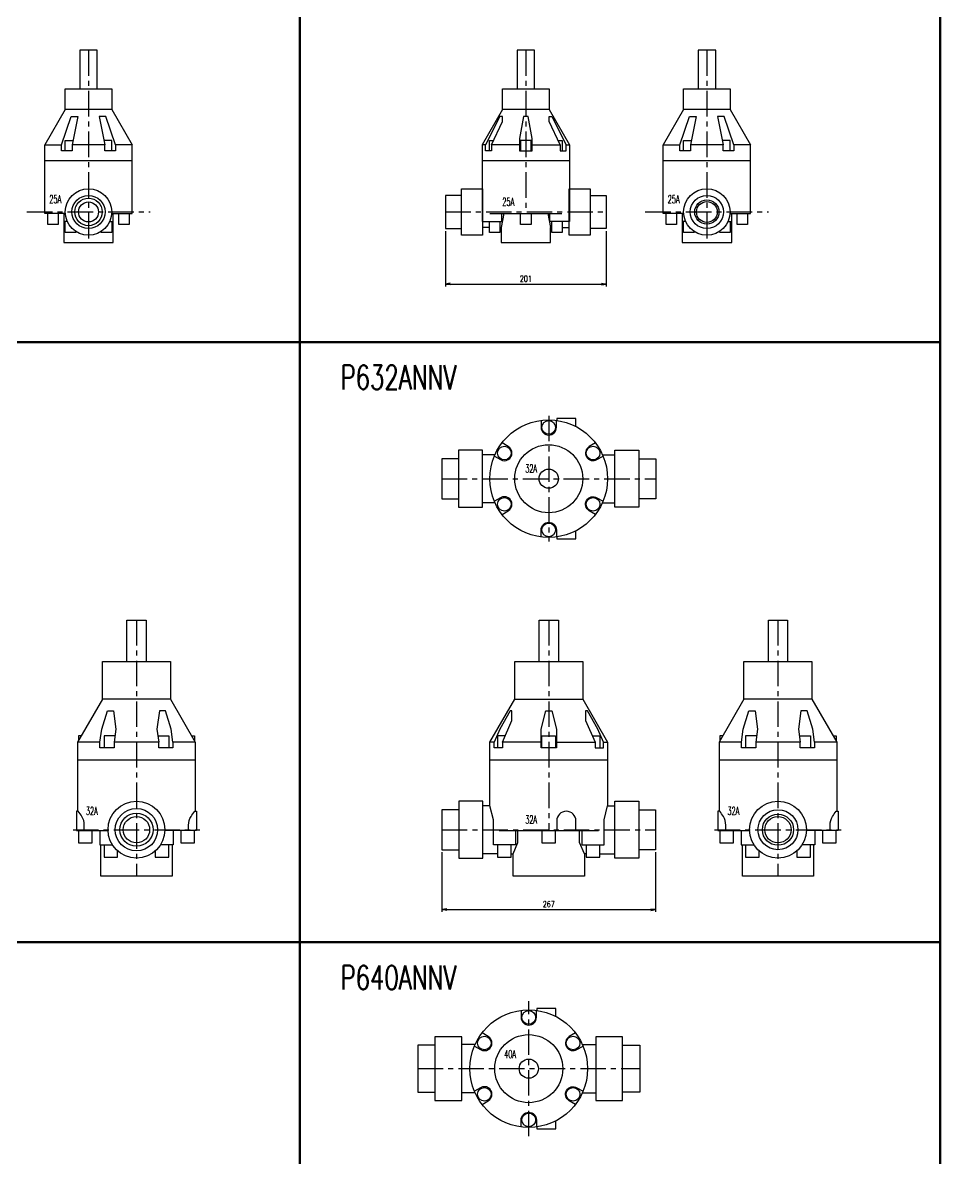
# Model space of a CAD drawing. Header units: millimetres. Extents: x 1711 to 90196, y -23291 to 8516.
# Drawn here: x 21285 to 22432, y -15264 to -13845 of the extents above; entities that cross this region are included whole.
import ezdxf

# ---------------------------------------------------------------- set-up
doc = ezdxf.new("R2010")
doc.units = ezdxf.units.MM
doc.header["$PDMODE"] = 35
doc.linetypes.add('CENTER', pattern=[50.8, 31.75, -6.35, 6.35, -6.35])
for name, color, linetype in [('CEN', 2, 'CENTER'), ('寸法', 2, 'Continuous'), ('配管-CVP', 4, 'Continuous')]:
    doc.layers.add(name, color=color, linetype=linetype)
doc.layers.add('line', color=153, linetype='Continuous', lineweight=50)
doc.styles.add('kpk', font='romans.shx', dxfattribs={"width": 0.7, "bigfont": 'extfont2.shx'})
doc.styles.get("Standard").update_dxf_attribs({"font": 'romans.shx', "bigfont": 'extfont.shx'})
doc.dimstyles.new('KPK-3', dxfattribs={"dimscale": 3, "dimtxt": 2.5, "dimasz": 2, "dimexe": 1, "dimexo": 1, "dimgap": 1, "dimtad": 3, "dimdec": 1, "dimdsep": 46, "dimtxsty": 'kpk', "dimblk": 'OPEN', "dimcen": 2.5, "dimclrd": 2, "dimclre": 2, "dimclrt": 4, "dimadec": 1, "dimazin": 2, "dimtfac": 1, "dimtdec": 1, "dimtmove": 0, "dimatfit": 2, "dimldrblk": 'OPEN', "dimfxl": 0, "dimlwd": -1, "dimlwe": -1, "dimarcsym": 0})

# ---------------------------------------------------------------- blocks, each defined once
blk = doc.blocks.new('_Open')
at = {"color": 0, "linetype": 'ByBlock', "lineweight": -2}
for p, q in [((-1, 0.17), (0, 0)), ((-1, -0.17), (0, 0)), ((0, 0), (-1, 0))]:
    blk.add_line(p, q, dxfattribs=at)
blk = doc.blocks.new('*D3031')
at = {"layer": 'Defpoints', "color": 0, "transparency": 16777216}
for p in [(21813.5, -14101.9), (22014.5, -14101.9), (22014.5, -14171.2)]:
    blk.add_point(p, dxfattribs=at)
at = {"layer": '寸法', "color": 2, "transparency": 16777216}
for p, q in [((21813.5, -14104.9), (21813.5, -14174.2)), ((22014.5, -14104.9), (22014.5, -14174.2)), ((21819.5, -14171.2), (22008.5, -14171.2))]:
    blk.add_line(p, q, dxfattribs=at)
at = {"layer": '寸法', "color": 2, "transparency": 16777216, "xscale": 6, "yscale": 6, "zscale": 6, "rotation": 180}
blk.add_blockref('_Open', (21813.5, -14171.2), dxfattribs=at)
at = {"layer": '寸法', "color": 2, "transparency": 16777216, "xscale": 6, "yscale": 6, "zscale": 6}
blk.add_blockref('_Open', (22014.5, -14171.2), dxfattribs=at)
at = {"layer": '寸法', "color": 4, "transparency": 16777216, "insert": (21914, -14164.5), "char_height": 7.5, "attachment_point": 5, "style": 'kpk', "bg_fill": 3, "box_fill_scale": 1.1, "bg_fill_color": 256, "bg_fill_true_color": 13158600, "bg_fill_transparency": 0}
blk.add_mtext('201', dxfattribs=at)
blk = doc.blocks.new('*D3032')
at = {"layer": 'Defpoints', "color": 0, "transparency": 16777216}
for p in [(21809.1, -14878), (22076.1, -14878), (22076.1, -14952.7)]:
    blk.add_point(p, dxfattribs=at)
at = {"layer": '寸法', "color": 2, "transparency": 16777216}
for p, q in [((21809.1, -14881), (21809.1, -14955.7)), ((22076.1, -14881), (22076.1, -14955.7)), ((21815.1, -14952.7), (22070.1, -14952.7))]:
    blk.add_line(p, q, dxfattribs=at)
at = {"layer": '寸法', "color": 2, "transparency": 16777216, "xscale": 6, "yscale": 6, "zscale": 6, "rotation": 180}
blk.add_blockref('_Open', (21809.1, -14952.7), dxfattribs=at)
at = {"layer": '寸法', "color": 2, "transparency": 16777216, "xscale": 6, "yscale": 6, "zscale": 6}
blk.add_blockref('_Open', (22076.1, -14952.7), dxfattribs=at)
at = {"layer": '寸法', "color": 4, "transparency": 16777216, "insert": (21942.6, -14945.9), "char_height": 7.5, "attachment_point": 5, "style": 'kpk', "bg_fill": 3, "box_fill_scale": 1.1, "bg_fill_color": 256, "bg_fill_true_color": 13158600, "bg_fill_transparency": 0}
blk.add_mtext('267', dxfattribs=at)
blk = doc.blocks.new('A$Cba4892d7')
at = {"layer": 'line'}
for p, q in [((1660, -100), (1660, -4960)), ((0, -2610), (2460, -2610)), ((0, -3360), (2460, -3360))]:
    blk.add_line(p, q, dxfattribs=at)
blk.add_lwpolyline([(0, -4960), (0, 0), (2460, 0), (2460, -4960)], close=True, dxfattribs=at)
at = {"layer": 'line', "char_height": 30, "attachment_point": 4}
for s, insert in [('{\\W0.7;P632ANNV}', (1710.7, -2654.1)), ('{\\W0.7;P640ANNV}', (1710.7, -3404.1))]:
    blk.add_mtext(s, dxfattribs=dict(at, insert=insert))

msp = doc.modelspace()

# ---------------------------------------------------------------- linework, layer by layer
at = {"layer": 'CEN'}
for p, q in [((21367.6307, -13879.1206), (21367.6307, -14119.1206)), ((21913.9627, -13879.1206), (21913.9627, -14081.1206)), ((22140.1379, -13879.1206), (22140.1379, -14119.1206)), ((21290.7539, -14081.1206), (21444.5075, -14081.1206)), ((21813.4627, -14081.1206), (22014.4627, -14081.1206)), ((22063.2611, -14081.1206), (22217.0147, -14081.1206)), ((21942.5776, -14335.7596), (21942.5776, -14492.9596)), ((21808.8276, -14414.3596), (22076.3276, -14414.3596)), ((21427.5241, -14590.9622), (21427.5241, -14910.9622)), ((21942.5776, -14590.9622), (21942.5776, -14852.9622)), ((22228.9686, -14590.9622), (22228.9686, -14910.9622)), ((21348.3891, -14852.9622), (21506.6591, -14852.9622)), ((21809.0776, -14852.9622), (22076.0776, -14852.9622)), ((22149.8336, -14852.9622), (22308.1036, -14852.9622)), ((21917.6243, -15236.0247), (21917.6243, -15067.0247)), ((21778.9443, -15151.5247), (22056.3043, -15151.5247))]:
    msp.add_line(p, q, dxfattribs=at)
at = {"layer": '配管-CVP', "color": 0, "linetype": 'ByBlock'}
for p, q in [((21396.6307, -13953.1206), (21422.1307, -13997.3553)), ((21942.9627, -13953.1206), (21968.4627, -13997.3553)), ((22169.1379, -13953.1206), (22194.6379, -13997.3553)), ((21422.1307, -14017.3706), (21313.1307, -14017.3706)), ((21968.4627, -14017.3706), (21859.4627, -14017.3706)), ((22194.6379, -14017.3706), (22085.6379, -14017.3706)), ((21859.4627, -14061.7206), (21859.9627, -14061.7206)), ((21968.4627, -14061.7206), (21967.9627, -14061.7206)), ((21868.9627, -14083.1206), (21958.9627, -14083.1206)), ((21341.23, -14093.1206), (21336.6307, -14093.1206)), ((21394.0315, -14093.1206), (21398.6307, -14093.1206)), ((21868.4916, -14100.5206), (21859.9627, -14100.5206)), ((21959.4339, -14100.5206), (21967.9627, -14100.5206)), ((22113.7371, -14093.1206), (22109.1379, -14093.1206)), ((22166.5387, -14093.1206), (22171.1379, -14093.1206)), ((21875.4788, -14384.3596), (21859.8276, -14384.3596)), ((22009.6764, -14384.3596), (22025.3276, -14384.3596)), ((21875.4788, -14444.3596), (21859.8276, -14444.3596)), ((22009.6764, -14444.3596), (22025.3276, -14444.3596)), ((21381.9428, -14743.4622), (21354.3921, -14743.4622)), ((21952.0776, -14743.4622), (22000.4525, -14743.4622)), ((22183.3874, -14743.4622), (22155.8366, -14743.4622)), ((21501.0241, -14766.2122), (21354.0241, -14766.2122)), ((22016.0776, -14766.2122), (21869.0776, -14766.2122)), ((22302.4686, -14766.2122), (22155.4686, -14766.2122)), ((21880.4797, -14853.9622), (22004.6756, -14853.9622)), ((21878.652, -14882.9622), (21860.0776, -14882.9622)), ((22006.5033, -14882.9622), (22025.0776, -14882.9622)), ((21850.5255, -15121.5247), (21833.8743, -15121.5247)), ((21984.7231, -15121.5247), (22001.3743, -15121.5247)), ((21850.5255, -15181.5247), (21833.8743, -15181.5247)), ((21984.7231, -15181.5247), (22001.3743, -15181.5247))]:
    msp.add_line(p, q, dxfattribs=at)
for points in [[(21378.6307, -13927.1206), (21378.6307, -13879.1206), (21356.6307, -13879.1206), (21356.6307, -13927.1206)], [(21924.9627, -13927.1206), (21924.9627, -13879.1206), (21902.9627, -13879.1206), (21902.9627, -13927.1206)], [(22151.1379, -13927.1206), (22151.1379, -13879.1206), (22129.1379, -13879.1206), (22129.1379, -13927.1206)], [(21338.6307, -13953.1206), (21338.6307, -13927.1206), (21396.6307, -13927.1206), (21396.6307, -13953.1206), (21338.6307, -13953.1206), (21313.1307, -13997.3553)], [(21884.9627, -13953.1206), (21884.9627, -13927.1206), (21942.9627, -13927.1206), (21942.9627, -13953.1206), (21884.9627, -13953.1206), (21859.4627, -13997.3553), (21859.4627, -14093.1206), (21883.9627, -14093.1206), (21883.9627, -14083.1206)], [(22111.1379, -13953.1206), (22111.1379, -13927.1206), (22169.1379, -13927.1206), (22169.1379, -13953.1206), (22111.1379, -13953.1206), (22085.6379, -13997.3553)], [(21396.5617, -14083.1206), (21422.1307, -14083.1206), (21422.1307, -13997.3553), (21401.2912, -13997.3553), (21389.1575, -13961.6206), (21381.104, -13961.6206), (21387.9208, -13997.3553), (21347.3407, -13997.3553)], [(21871.0999, -13997.3553), (21884.7308, -13968.132), (21884.7308, -13961.6206), (21881.3079, -13961.6206), (21863.3805, -13997.3553)], [(21956.8256, -13997.3553), (21943.1947, -13968.132), (21943.1947, -13961.6206), (21946.6175, -13961.6206), (21964.545, -13997.3553)], [(22169.0688, -14083.1206), (22194.6379, -14083.1206), (22194.6379, -13997.3553), (22173.7984, -13997.3553), (22161.6646, -13961.6206), (22153.6112, -13961.6206), (22160.428, -13997.3553), (22119.8478, -13997.3553)], [(21338.6998, -14083.1206), (21313.1307, -14083.1206), (21313.1307, -13997.3553), (21333.9703, -13997.3553)], [(21338.6307, -14004.6206), (21338.6307, -13991.6206), (21348.4346, -13991.6206)], [(21396.6307, -14004.6206), (21396.6307, -13991.6206), (21386.8268, -13991.6206)], [(21401.2912, -13997.3553), (21401.2912, -14004.6206), (21387.9208, -14004.6206), (21387.9208, -13997.3553)], [(21906.2127, -13997.3553), (21871.0999, -13997.3553), (21871.0999, -14004.6206), (21863.3805, -14004.6206), (21863.3805, -13997.3553), (21859.4627, -13997.3553)], [(21868.4916, -14004.6206), (21868.4916, -13991.6206), (21873.7748, -13991.6206)], [(21920.4627, -14004.6206), (21920.4627, -13991.6206), (21907.4627, -13991.6206), (21907.4627, -14004.6206)], [(21921.7127, -13997.3553), (21956.8256, -13997.3553), (21956.8256, -14004.6206), (21964.545, -14004.6206), (21964.545, -13997.3553), (21968.4627, -13997.3553), (21968.4627, -14093.1206), (21943.9627, -14093.1206), (21943.9627, -14083.1206)], [(21954.1507, -13991.6206), (21959.4339, -13991.6206), (21959.4339, -14004.6206)], [(22111.2069, -14083.1206), (22085.6379, -14083.1206), (22085.6379, -13997.3553), (22106.4774, -13997.3553)], [(22111.1379, -14004.6206), (22111.1379, -13991.6206), (22120.9418, -13991.6206)], [(22169.1379, -14004.6206), (22169.1379, -13991.6206), (22159.334, -13991.6206)], [(22173.7984, -13997.3553), (22173.7984, -14004.6206), (22160.428, -14004.6206), (22160.428, -13997.3553)], [(21329.8807, -14083.1206), (21329.8807, -14096.6206), (21316.8807, -14096.6206), (21316.8807, -14083.1206)], [(21336.6307, -14083.1206), (21336.6307, -14119.1206), (21398.6307, -14119.1206), (21398.6307, -14083.1206)], [(21418.3807, -14083.1206), (21418.3807, -14096.6206), (21405.3807, -14096.6206), (21405.3807, -14083.1206)], [(22102.3879, -14083.1206), (22102.3879, -14096.6206), (22089.3879, -14096.6206), (22089.3879, -14083.1206)], [(22109.1379, -14083.1206), (22109.1379, -14119.1206), (22171.1379, -14119.1206), (22171.1379, -14083.1206)], [(22190.8879, -14083.1206), (22190.8879, -14096.6206), (22177.8879, -14096.6206), (22177.8879, -14083.1206)], [(21351.6365, -14105.3112), (21351.6365, -14106.6206), (21338.6365, -14106.6206), (21338.6365, -14093.1206)], [(21396.6249, -14093.1206), (21396.6249, -14106.6206), (21383.6249, -14106.6206), (21383.6249, -14105.3112)], [(22124.1437, -14105.3112), (22124.1437, -14106.6206), (22111.1437, -14106.6206), (22111.1437, -14093.1206)], [(22169.1321, -14093.1206), (22169.1321, -14106.6206), (22156.1321, -14106.6206), (22156.1321, -14105.3112)], [(21976.5776, -14349.1964), (21976.5776, -14339.3596), (21952.5776, -14339.3596), (21952.5776, -14341.5431)], [(21829.8276, -14389.3596), (21808.8276, -14389.3596), (21808.8276, -14439.3596), (21829.8276, -14439.3596)], [(22055.3276, -14389.3596), (22076.3276, -14389.3596), (22076.3276, -14439.3596), (22055.3276, -14439.3596)], [(21952.5776, -14487.1762), (21952.5776, -14489.3596), (21976.5776, -14489.3596), (21976.5776, -14479.5229)], [(21415.5241, -14642.9622), (21415.5241, -14590.9622), (21439.5241, -14590.9622), (21439.5241, -14642.9622)], [(21930.5776, -14642.9622), (21930.5776, -14590.9622), (21954.5776, -14590.9622), (21954.5776, -14642.9622)], [(22216.9686, -14642.9622), (22216.9686, -14590.9622), (22240.9686, -14590.9622), (22240.9686, -14642.9622)], [(21385.0241, -14689.9622), (21385.0241, -14642.9622), (21470.0241, -14642.9622), (21470.0241, -14689.9622), (21501.0241, -14743.4622), (21501.0241, -14829.9622)], [(21869.0776, -14822.9622), (21869.0776, -14743.4622), (21900.0776, -14689.9622), (21900.0776, -14642.9622), (21985.0776, -14642.9622), (21985.0776, -14689.9622)], [(22186.4686, -14689.9622), (22186.4686, -14642.9622), (22271.4686, -14642.9622), (22271.4686, -14689.9622), (22302.4686, -14743.4622), (22302.4686, -14829.9622)], [(21470.0241, -14689.9622), (21385.0241, -14689.9622), (21354.0241, -14743.4622), (21354.0241, -14829.9622)], [(21900.0776, -14689.9622), (21985.0776, -14689.9622), (22016.0776, -14743.4622), (22016.0776, -14822.9622)], [(22271.4686, -14689.9622), (22186.4686, -14689.9622), (22155.4686, -14743.4622), (22155.4686, -14829.9622)], [(21500.6561, -14743.4622), (21473.1053, -14743.4622), (21470.9088, -14727.4622), (21463.8373, -14704.4622), (21456.1707, -14704.4622), (21453.1347, -14727.4622), (21455.2986, -14743.4622), (21399.7722, -14743.4622)], [(21933.0776, -14743.4622), (21884.7028, -14743.4622), (21896.652, -14716.3342), (21896.652, -14704.4622), (21894.2845, -14704.4622), (21881.3211, -14727.4622), (21874.2735, -14743.4622), (21869.4456, -14743.4622)], [(22010.8818, -14743.4622), (22003.8342, -14727.4622), (21990.8708, -14704.4622), (21988.5033, -14704.4622), (21988.5033, -14716.3342), (22000.4525, -14743.4622), (22000.4525, -14750.4622), (22010.8818, -14750.4622), (22010.8818, -14743.4622), (22015.7096, -14743.4622)], [(22302.1006, -14743.4622), (22274.5499, -14743.4622), (22272.3534, -14727.4622), (22265.2819, -14704.4622), (22257.6153, -14704.4622), (22254.5793, -14727.4622), (22256.7432, -14743.4622), (22201.2168, -14743.4622)], [(21358.6596, -14735.4622), (21355.0241, -14735.4622), (21355.0241, -14741.7912)], [(21399.7495, -14735.4622), (21387.0241, -14735.4622), (21387.0241, -14750.4622)], [(21455.2986, -14735.4622), (21468.0241, -14735.4622), (21468.0241, -14750.4622)], [(21496.3886, -14735.4622), (21500.0241, -14735.4622), (21500.0241, -14741.7912)], [(21888.2266, -14735.4622), (21878.652, -14735.4622), (21878.652, -14750.4622)], [(21934.0776, -14750.4622), (21934.0776, -14735.4622), (21951.0776, -14735.4622), (21951.0776, -14750.4622)], [(21996.9287, -14735.4622), (22006.5033, -14735.4622), (22006.5033, -14750.4622)], [(22160.1041, -14735.4622), (22156.4686, -14735.4622), (22156.4686, -14741.7912)], [(22201.1941, -14735.4622), (22188.4686, -14735.4622), (22188.4686, -14750.4622)], [(22256.7432, -14735.4622), (22269.4686, -14735.4622), (22269.4686, -14750.4622)], [(22297.8331, -14735.4622), (22301.4686, -14735.4622), (22301.4686, -14741.7912)], [(21473.1053, -14743.4622), (21473.1053, -14750.4622), (21455.2986, -14750.4622), (21455.2986, -14743.4622)], [(21884.7028, -14743.4622), (21884.7028, -14750.4622), (21874.2735, -14750.4622), (21874.2735, -14743.4622)], [(22274.5499, -14743.4622), (22274.5499, -14750.4622), (22256.7432, -14750.4622), (22256.7432, -14743.4622)], [(21355.0241, -14853.9622), (21355.0241, -14869.4622), (21372.0241, -14869.4622), (21372.0241, -14853.9622)], [(21381.5984, -14853.9622), (21381.5984, -14871.9622), (21397.5366, -14871.9622)], [(21473.4497, -14853.9622), (21473.4497, -14871.9622), (21457.5116, -14871.9622)], [(21483.0241, -14853.9622), (21483.0241, -14869.4622), (21500.0241, -14869.4622), (21500.0241, -14853.9622)], [(21934.0776, -14853.9622), (21934.0776, -14869.4622), (21951.0776, -14869.4622), (21951.0776, -14853.9622)], [(22156.4686, -14853.9622), (22156.4686, -14869.4622), (22173.4686, -14869.4622), (22173.4686, -14853.9622)], [(22183.043, -14853.9622), (22183.043, -14871.9622), (22198.9811, -14871.9622)], [(22274.8943, -14853.9622), (22274.8943, -14871.9622), (22258.9561, -14871.9622)], [(22284.4686, -14853.9622), (22284.4686, -14869.4622), (22301.4686, -14869.4622), (22301.4686, -14853.9622)], [(21472.0241, -14871.9622), (21472.0241, -14910.9622), (21383.0241, -14910.9622), (21383.0241, -14871.9622)], [(21387.0241, -14871.9622), (21387.0241, -14887.4622), (21404.0241, -14887.4622), (21404.0241, -14879.5705)], [(21451.0241, -14879.5705), (21451.0241, -14887.4622), (21468.0241, -14887.4622), (21468.0241, -14871.9622)], [(22273.4686, -14871.9622), (22273.4686, -14910.9622), (22184.4686, -14910.9622), (22184.4686, -14871.9622)], [(22188.4686, -14871.9622), (22188.4686, -14887.4622), (22205.4686, -14887.4622), (22205.4686, -14879.5705)], [(22252.4686, -14879.5705), (22252.4686, -14887.4622), (22269.4686, -14887.4622), (22269.4686, -14871.9622)], [(21951.6243, -15086.3615), (21951.6243, -15076.5247), (21927.6243, -15076.5247), (21927.6243, -15078.7082)], [(21800.3743, -15122.0247), (21778.9443, -15122.0247), (21778.9443, -15181.0247), (21800.3743, -15181.0247)], [(22034.8743, -15122.0247), (22056.3043, -15122.0247), (22056.3043, -15181.0247), (22034.8743, -15181.0247)], [(21927.6243, -15224.3413), (21927.6243, -15226.5247), (21951.6243, -15226.5247), (21951.6243, -15216.688)]]:
    msp.add_lwpolyline(points, dxfattribs=at)
for points in [[(21333.9703, -14004.6206), (21333.9703, -13997.3553), (21346.104, -13961.6206), (21354.1575, -13961.6206), (21347.3407, -13997.3553), (21347.3407, -14004.6206)], [(21906.2127, -13989.5093), (21906.2127, -14004.6206), (21921.7127, -14004.6206), (21921.7127, -13989.5093), (21916.9066, -13961.6206), (21911.0189, -13961.6206)], [(22106.4774, -14004.6206), (22106.4774, -13997.3553), (22118.6112, -13961.6206), (22126.6646, -13961.6206), (22119.8478, -13997.3553), (22119.8478, -14004.6206)], [(21859.8276, -14378.8596), (21829.8276, -14378.8596), (21829.8276, -14449.8596), (21859.8276, -14449.8596)], [(22055.3276, -14449.8596), (22025.3276, -14449.8596), (22025.3276, -14378.8596), (22055.3276, -14378.8596)], [(21398.8774, -14704.4622), (21401.9134, -14727.4622), (21399.7495, -14743.4622), (21399.7495, -14750.4622), (21381.9428, -14750.4622), (21381.9428, -14743.4622), (21384.1393, -14727.4622), (21391.2108, -14704.4622)], [(21933.0776, -14727.4622), (21938.8616, -14704.4622), (21946.2937, -14704.4622), (21952.0776, -14727.4622), (21952.0776, -14750.4622), (21933.0776, -14750.4622)], [(22200.322, -14704.4622), (22203.358, -14727.4622), (22201.1941, -14743.4622), (22201.1941, -14750.4622), (22183.3874, -14750.4622), (22183.3874, -14743.4622), (22185.5839, -14727.4622), (22192.6554, -14704.4622)], [(21833.8743, -15191.2747), (21833.8743, -15111.7747), (21800.3743, -15111.7747), (21800.3743, -15191.2747)], [(22001.3743, -15191.2747), (22034.8743, -15191.2747), (22034.8743, -15111.7747), (22001.3743, -15111.7747)]]:
    msp.add_lwpolyline(points, close=True, dxfattribs=at)
for points in [[(21933.0776, -14341.4762), (21933.0776, -14350.3596, 1), (21952.0776, -14350.3596), (21952.0776, -14341.4762)], [(21874.7087, -14386.1452), (21882.402, -14390.5869, 1), (21891.902, -14374.1324), (21884.2087, -14369.6907)], [(22000.9466, -14369.6907), (21993.2533, -14374.1324, 1), (22002.7533, -14390.5869), (22010.4466, -14386.1452)], [(21884.2087, -14459.0286), (21891.902, -14454.5869, 1), (21882.402, -14438.1324), (21874.7087, -14442.5741)], [(22000.9466, -14459.0286), (21993.2533, -14454.5869, -1), (22002.7533, -14438.1324), (22010.4466, -14442.5741)], [(21933.0776, -14487.2431), (21933.0776, -14478.3596, -1), (21952.0776, -14478.3596), (21952.0776, -14487.2431)], [(21362.3608, -14853.9622), (21362.3608, -14847.1216, 0.139426243), (21359.368, -14836.5975, 0.029921899), (21354.6912, -14829.9622), (21352.5241, -14829.9622), (21352.5241, -14853.9622), (21392.0382, -14853.9622)], [(21492.6873, -14853.9622), (21492.6873, -14847.1216, -0.139426243), (21495.6802, -14836.5975, -0.029921899), (21500.3569, -14829.9622), (21502.5241, -14829.9622), (21502.5241, -14853.9622), (21463.01, -14853.9622)], [(21976.5776, -14853.9622), (21976.5776, -14841.9622, 1), (21952.5776, -14841.9622), (21952.5776, -14853.9622)], [(22163.8054, -14853.9622), (22163.8054, -14847.1216, 0.139426243), (22160.8125, -14836.5975, 0.029921899), (22156.1358, -14829.9622), (22153.9686, -14829.9622), (22153.9686, -14853.9622), (22193.4827, -14853.9622)], [(22294.1319, -14853.9622), (22294.1319, -14847.1216, -0.139426243), (22297.1247, -14836.5975, -0.029921899), (22301.8015, -14829.9622), (22303.9686, -14829.9622), (22303.9686, -14853.9622), (22264.4545, -14853.9622)], [(21908.1243, -15078.6413), (21908.1243, -15087.5247, 1), (21927.1243, -15087.5247), (21927.1243, -15078.6413)], [(21849.7553, -15123.3102), (21857.4486, -15127.752, 1), (21866.9486, -15111.2975), (21859.2553, -15106.8557)], [(21975.9932, -15106.8557), (21968.2999, -15111.2975, 1), (21977.7999, -15127.752), (21985.4932, -15123.3102)], [(21859.2553, -15196.1937), (21866.9486, -15191.752, 1), (21857.4486, -15175.2975), (21849.7553, -15179.7392)], [(21975.9932, -15196.1937), (21968.2999, -15191.752, -1), (21977.7999, -15175.2975), (21985.4932, -15179.7392)], [(21908.1243, -15224.4082), (21908.1243, -15215.5247, -1), (21927.1243, -15215.5247), (21927.1243, -15224.4082)]]:
    msp.add_lwpolyline(points, format="xyb", dxfattribs=at)
for centre, radius in [((21367.6307, -14081.1206), 29), ((21367.6307, -14081.1206), 20.75), ((22140.1379, -14081.1206), 29), ((22140.1379, -14081.1206), 20.75), ((21367.6307, -14081.1206), 17.165), ((21367.6307, -14081.1206), 12.5), ((22140.1379, -14081.1206), 15.1455), ((22140.1379, -14081.1206), 13), ((21942.5776, -14414.3596), 73.5), ((21942.5776, -14350.3596), 8.5), ((21942.5776, -14414.3596), 42.5), ((21887.152, -14382.3596), 8.5), ((21998.0033, -14382.3596), 8.5), ((21942.5776, -14414.3596), 12), ((21887.152, -14446.3596), 8.5), ((21998.0033, -14446.3596), 8.5), ((21942.5776, -14478.3596), 8.5), ((21427.5241, -14852.9622), 35.5), ((21427.5241, -14852.9622), 26.5), ((22228.9686, -14852.9622), 35.5), ((21427.5241, -14852.9622), 20.715), ((21427.5241, -14852.9622), 16.5), ((22228.9686, -14852.9622), 25), ((22228.9686, -14852.9622), 19.476), ((22228.9686, -14852.9622), 16.5), ((21917.6243, -15151.5247), 73.5), ((21917.6243, -15087.5247), 8.5), ((21862.1986, -15119.5247), 8.5), ((21917.6243, -15151.5247), 42.5), ((21973.0499, -15119.5247), 8.5), ((21917.6243, -15151.5247), 12), ((21862.1986, -15183.5247), 8.5), ((21973.0499, -15183.5247), 8.5), ((21917.6243, -15215.5247), 8.5)]:
    msp.add_circle(centre, radius, dxfattribs=at)
for centre, start, end in [((21400.0241, -14739.4622), 78.5130878, 90), ((21455.0241, -14739.4622), 90, 101.4869122), ((22201.4686, -14739.4622), 78.5130878, 90), ((22256.4686, -14739.4622), 90, 101.4869122)]:
    msp.add_arc(centre, 4, start, end, dxfattribs=at)

# ---------------------------------------------------------------- texts
at = {"layer": 'Defpoints', "color": 6, "linetype": 'ByBlock', "style": 'kpk', "width": 0.6}
for s, p in [('25A', (21318.6821, -14070.142)), ('25A', (22091.1893, -14070.142)), ('25A', (21884.5861, -14073.4017)), ('32A', (21913.201, -14406.6408)), ('32A', (21364.3885, -14834.5402)), ('32A', (22165.8331, -14834.5402)), ('32A', (21913.201, -14845.2433)), ('40A', (21886.923, -15138.3879))]:
    msp.add_text(s, height=10, dxfattribs=at).set_placement(p)

# ---------------------------------------------------------------- next in the draw order: dimensions: what is measured, and where the dimension line sits
at = {"layer": '寸法'}
for base, p1, p2, picture, middle in [((22014.4627, -14171.2257), (21813.4627, -14101.8706), (22014.4627, -14101.8706), '*D3031', (21913.9627, -14164.4757)), ((22076.0776, -14952.6977), (21809.0776, -14877.9622), (22076.0776, -14877.9622), '*D3032', (21942.5776, -14945.9477))]:
    dim = msp.add_linear_dim(base=base, p1=p1, p2=p2, dimstyle='KPK-3', dxfattribs=at)
    dim.commit()
    dim.dimension.update_dxf_attribs({"geometry": picture, "text_midpoint": middle})

# ---------------------------------------------------------------- next in the draw order: linework, layer by layer
at = {"layer": '配管-CVP', "color": 0, "linetype": 'ByBlock'}
for points in [[(21833.4627, -14060.3706), (21813.4627, -14060.3706), (21813.4627, -14101.8706), (21833.4627, -14101.8706)], [(21994.4627, -14060.3706), (22014.4627, -14060.3706), (22014.4627, -14101.8706), (21994.4627, -14101.8706)], [(21886.4627, -14083.1206), (21882.9627, -14100.5206), (21881.4916, -14100.5206)], [(21920.4627, -14083.1206), (21920.4627, -14096.6206), (21907.4627, -14096.6206), (21907.4627, -14083.1206)], [(21941.4627, -14083.1206), (21944.9627, -14100.5206), (21946.4339, -14100.5206)], [(21881.4916, -14093.1206), (21881.4916, -14106.6206), (21868.4916, -14106.6206), (21868.4916, -14093.1206)], [(21882.9627, -14100.5206), (21882.9627, -14119.1206), (21944.9627, -14119.1206), (21944.9627, -14100.5206)], [(21959.4339, -14093.1206), (21959.4339, -14106.6206), (21946.4339, -14106.6206), (21946.4339, -14093.1206)], [(21901.0776, -14853.9622), (21901.0776, -14871.9622), (21873.4037, -14871.9622), (21873.4037, -14840.5729), (21869.0776, -14822.9622), (21860.0776, -14822.9622)], [(21984.0776, -14853.9622), (21984.0776, -14871.9622), (22011.7516, -14871.9622), (22011.7516, -14840.5729), (22016.0776, -14822.9622), (22025.0776, -14822.9622)], [(21830.0776, -14827.9622), (21809.0776, -14827.9622), (21809.0776, -14877.9622), (21830.0776, -14877.9622)], [(22055.0776, -14827.9622), (22076.0776, -14827.9622), (22076.0776, -14877.9622), (22055.0776, -14877.9622)], [(21895.652, -14882.9622), (21898.0776, -14882.9622), (21904.0196, -14868.8211), (21904.0196, -14853.9622)], [(21989.5033, -14882.9622), (21987.0776, -14882.9622), (21981.1357, -14868.8211), (21981.1357, -14853.9622)], [(21878.652, -14871.9622), (21878.652, -14887.4622), (21895.652, -14887.4622), (21895.652, -14871.9622)], [(21987.0776, -14882.9622), (21987.0776, -14910.9622), (21898.0776, -14910.9622), (21898.0776, -14882.9622)], [(21989.5033, -14871.9622), (21989.5033, -14887.4622), (22006.5033, -14887.4622), (22006.5033, -14871.9622)]]:
    msp.add_lwpolyline(points, dxfattribs=at)
for points in [[(21833.4627, -14110.1206), (21833.4627, -14052.1206), (21859.9627, -14052.1206), (21859.9627, -14110.1206)], [(21994.4627, -14052.1206), (21994.4627, -14110.1206), (21967.9627, -14110.1206), (21967.9627, -14052.1206)], [(21830.0776, -14888.4622), (21860.0776, -14888.4622), (21860.0776, -14817.4622), (21830.0776, -14817.4622)], [(22025.0776, -14817.4622), (22055.0776, -14817.4622), (22055.0776, -14888.4622), (22025.0776, -14888.4622)]]:
    msp.add_lwpolyline(points, close=True, dxfattribs=at)

# ---------------------------------------------------------------- next in the draw order: block references
at = {"layer": 'line', "linetype": 'ByBlock'}
msp.add_blockref('A$Cba4892d7', (19971.7368, -11633.6234), dxfattribs=at)

doc.saveas('drawing.dxf')
